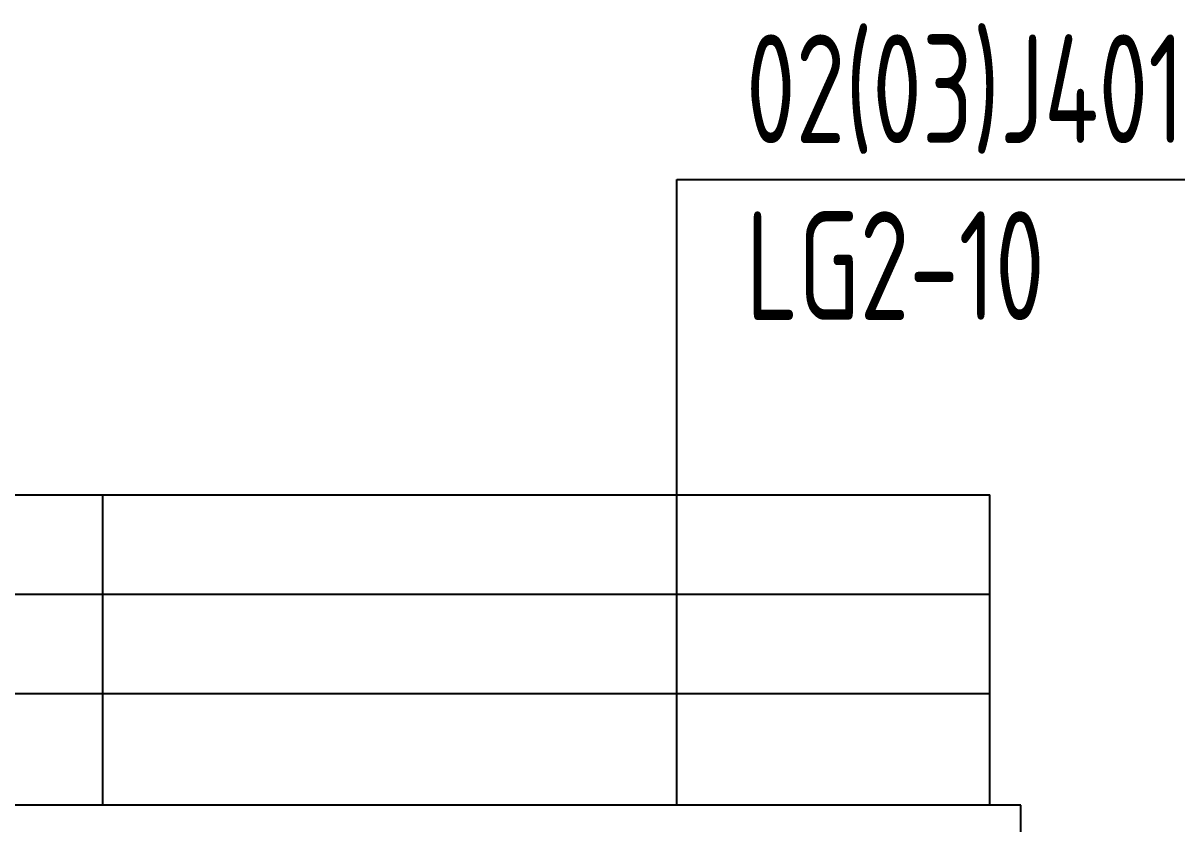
# Model space of a CAD drawing. Extents: x 665703 to 1047784, y -160603 to 92239.
# Drawn here: x 838782 to 842500, y 26596 to 29175 of the extents above; entities that cross this region are included whole.
import ezdxf

# ---------------------------------------------------------------- set-up
doc = ezdxf.new("R2010")
doc.units = 0
doc.header["$LTSCALE"] = 800
for name, color, linetype in [('TEXT', 7, 'CONTINUOUS'), ('中粗', 3, 'CONTINUOUS'), ('粗线', 1, 'CONTINUOUS')]:
    doc.layers.add(name, color=color, linetype=linetype)
doc.styles.add('TSSD_Norm', font='Tssdeng.shx', dxfattribs={"bigfont": 'hztxt.shx'})

msp = doc.modelspace()

# ---------------------------------------------------------------- linework, layer by layer
at = {"layer": 'TEXT'}
for p, q in [((840888.6, 27643.1), (840888.6, 28671.9)), ((840888.6, 28671.9), (842933.5, 28671.9))]:
    msp.add_line(p, q, dxfattribs=at)
at = {"layer": '中粗'}
for p, q in [((841996.9, 26656.1), (826096.9, 26656.1)), ((841996.9, 26536.1), (841996.9, 26656.1))]:
    msp.add_line(p, q, dxfattribs=at)
at = {"layer": '粗线'}
for p, q in [((826205.3, 27656.1), (841896.9, 27656.1)), ((839038.6, 26656.1), (839038.6, 27656.1)), ((840888.6, 26656.1), (840888.6, 27656.1)), ((841896.9, 26656.1), (841896.9, 27656.1)), ((826205.3, 27336.1), (841896.9, 27336.1)), ((826205.3, 27016.1), (841896.9, 27016.1))]:
    msp.add_line(p, q, dxfattribs=at)

# ---------------------------------------------------------------- texts
at = {"layer": 'TEXT', "style": 'TSSD_Norm', "width": 0.7}
for s, p in [('02(03)J401', (841111.1, 28788.6)), ('LG2-10', (841111.1, 28218.9))]:
    msp.add_text(s, height=350, dxfattribs=at).set_placement(p)

doc.saveas('drawing.dxf')
